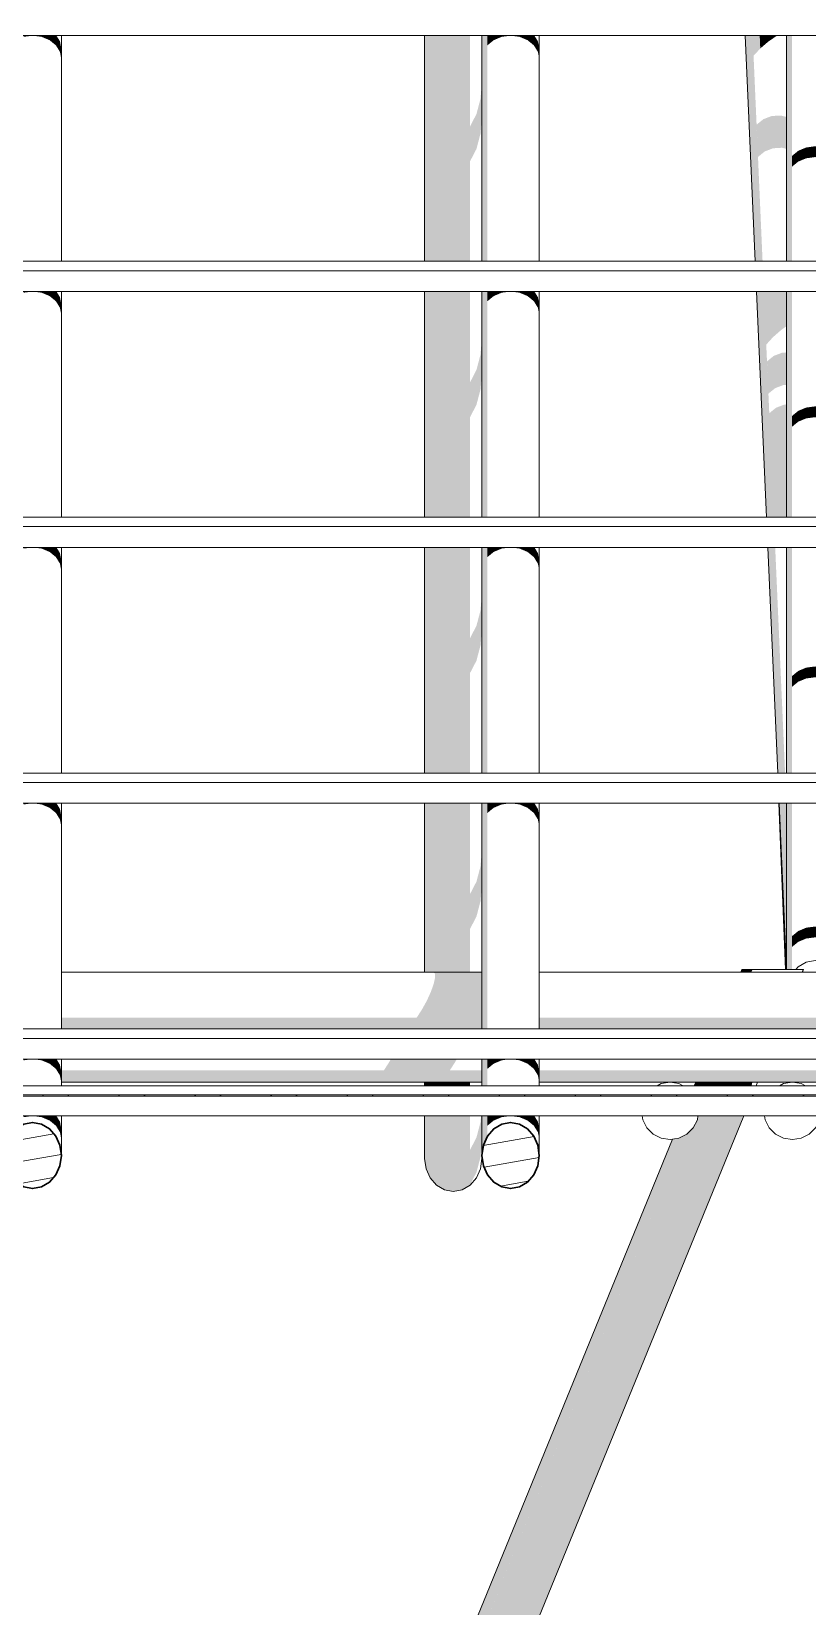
# Model space of a CAD drawing. Header units: millimetres. Extents: x -71878 to 121433, y -67383 to 83273.
# Drawn here: x 35788 to 37411, y -36480 to -33185 of the extents above; entities that cross this region are included whole.
import ezdxf

# ---------------------------------------------------------------- set-up
doc = ezdxf.new("R2010")
doc.units = ezdxf.units.MM
doc.header["$MEASUREMENT"] = 0
for name, color, linetype in [('COLUMNAS', 7, 'Continuous'), ('ENTIRADO', 7, 'Continuous'), ('Vigas', 7, 'Continuous')]:
    doc.layers.add(name, color=color, linetype=linetype)
for name, color, linetype, lineweight in [('COLUMNAS_Pluma_Nº__1', 7, 'Continuous', 0), ('ENTIRADO_Pluma_Nº__21', 7, 'Continuous', 5), ('Vigas_Pluma_Nº__21', 7, 'Continuous', 5), ('Vigas_Pluma_Nº__81', 7, 'Continuous', 30)]:
    doc.layers.add(name, color=color, linetype=linetype, lineweight=lineweight)
for name, color, linetype, lineweight, true_color in [('COLUMNAS_Pluma_Nº__3', 7, 'Continuous', 0, 0x646464), ('ENTIRADO_Pluma_Nº__3', 7, 'Continuous', 0, 0x646464), ('Vigas_Pluma_Nº__3', 7, 'Continuous', 0, 0x646464)]:
    doc.layers.add(name, color=color, linetype=linetype, lineweight=lineweight, true_color=true_color)
pattern_1 = [(10, (0, 0), (-7.81417, 44.31635), [])]

# ---------------------------------------------------------------- blocks, each defined once
blk = doc.blocks.new('Elem Sección_28_2')
at = {"layer": 'Vigas_Pluma_Nº__21', "linetype": 'Continuous'}
for p, q in [((-35492.5, 5446.1), (-35483.9, 5450.5)), ((-35483.9, 5450.5), (-35465.3, 5453.4)), ((-35465.3, 5453.4), (-35446.8, 5450.5)), ((-35446.8, 5450.5), (-35438.1, 5446.1)), ((-35522.4, 5374.9), (-35523.6, 5382.8)), ((-35513.9, 5358.1), (-35522.4, 5374.9)), ((-35408.2, 5374.9), (-35416.8, 5358.1)), ((-35407, 5382.8), (-35408.2, 5374.9)), ((-35500.6, 5344.9), (-35513.9, 5358.1)), ((-35483.9, 5336.3), (-35500.6, 5344.9)), ((-35430, 5344.9), (-35446.8, 5336.3)), ((-35416.8, 5358.1), (-35430, 5344.9)), ((-35465.3, 5333.4), (-35483.9, 5336.3)), ((-35446.8, 5336.3), (-35465.3, 5333.4))]:
    blk.add_line(p, q, dxfattribs=at)
blk = doc.blocks.new('Elem Sección_29_2')
at = {"layer": 'Vigas_Pluma_Nº__21', "linetype": 'Continuous'}
for p, q in [((-35739.9, 5450.5), (-35748.6, 5446.1)), ((-35721.4, 5453.4), (-35739.9, 5450.5)), ((-35702.9, 5450.5), (-35721.4, 5453.4)), ((-35694.2, 5446.1), (-35702.9, 5450.5)), ((-35779.7, 5382.8), (-35778.5, 5374.9)), ((-35778.5, 5374.9), (-35769.9, 5358.1)), ((-35672.9, 5358.1), (-35664.3, 5374.9)), ((-35664.3, 5374.9), (-35663.1, 5382.8)), ((-35769.9, 5358.1), (-35756.7, 5344.9)), ((-35756.7, 5344.9), (-35739.9, 5336.3)), ((-35702.9, 5336.3), (-35686.1, 5344.9)), ((-35686.1, 5344.9), (-35672.9, 5358.1)), ((-35739.9, 5336.3), (-35721.4, 5333.4)), ((-35721.4, 5333.4), (-35702.9, 5336.3))]:
    blk.add_line(p, q, dxfattribs=at)
blk = doc.blocks.new('Elem Sección_33_2')
at = {"layer": 'Vigas_Pluma_Nº__3', "linetype": 'Continuous', "lineweight": 0, "true_color": 0x191919}
for points in [[(-36995, 5478.1), (-36995, 5464.9), (-36115, 5464.9), (-36115, 5478.1)], [(-36309.4, 5494.9), (-36320.3, 5478.1), (-36182.3, 5478.1), (-36171.5, 5494.9)], [(-36305.6, 5501.8), (-36309.4, 5494.9), (-36171.5, 5494.9), (-36167.6, 5501.8)], [(-35995, 5478.1), (-35995, 5464.9), (-35115, 5464.9), (-35115, 5478.1)], [(-36115, 5464.9), (-36995, 5464.9), (-36995, 5456.3), (-36115, 5456.3)], [(-36115, 5456.3), (-36995, 5456.3), (-36995, 5453.4), (-36115, 5453.4)], [(-35995, 5456.3), (-35115, 5456.3), (-35115, 5464.9), (-35995, 5464.9)], [(-35995, 5456.3), (-35995, 5453.4), (-35115, 5453.4), (-35115, 5456.3)]]:
    blk.add_hatch(color=250, dxfattribs=at).paths.add_polyline_path(points)
at = {"layer": 'Vigas_Pluma_Nº__21', "linetype": 'Continuous'}
for p, q in [((-36115, 5453.4), (-36995, 5453.4)), ((-35115, 5453.4), (-35995, 5453.4))]:
    blk.add_line(p, q, dxfattribs=at)
blk = doc.blocks.new('Elem Sección_44_2')
at = {"layer": 'Vigas_Pluma_Nº__3', "linetype": 'Continuous', "lineweight": 0, "true_color": 0x191919}
for points in [[(-36217.4, 5684), (-36213.5, 5681.1), (-36115, 5681.1), (-36115, 5684)], [(-36215.9, 5659.3), (-36115, 5659.3), (-36115, 5672.6), (-36213, 5672.6)], [(-36213, 5672.6), (-36115, 5672.6), (-36115, 5681.1), (-36213.5, 5681.1)], [(-36230.3, 5624), (-36115, 5624), (-36115, 5642.6), (-36221.8, 5642.6)], [(-36215.9, 5659.3), (-36221.8, 5642.6), (-36115, 5642.6), (-36115, 5659.3)], [(-36240.5, 5605.5), (-36251.4, 5588.8), (-36115, 5588.8), (-36115, 5605.5)], [(-36240.5, 5605.5), (-36115, 5605.5), (-36115, 5624), (-36230.3, 5624)], [(-36115, 5588.8), (-36995, 5588.8), (-36995, 5575.5), (-36115, 5575.5)], [(-36995, 5567), (-36115, 5567), (-36115, 5575.5), (-36995, 5575.5)], [(-35115, 5588.8), (-35995, 5588.8), (-35995, 5575.5), (-35115, 5575.5)], [(-35995, 5567), (-35115, 5567), (-35115, 5575.5), (-35995, 5575.5)], [(-36115, 5567), (-36995, 5567), (-36995, 5565), (-36115, 5565)], [(-35995, 5565), (-35115, 5565), (-35115, 5567), (-35995, 5567)]]:
    blk.add_hatch(color=250, dxfattribs=at).paths.add_polyline_path(points)
at = {"layer": 'Vigas_Pluma_Nº__21', "linetype": 'Continuous'}
for p, q in [((-36995, 5684), (-36115, 5684)), ((-35995, 5684), (-35115, 5684))]:
    blk.add_line(p, q, dxfattribs=at)
blk = doc.blocks.new('Elem Sección_123_2')
at = {"layer": 'Vigas_Pluma_Nº__3', "linetype": 'Continuous', "lineweight": 0, "true_color": 0x191919}
for points in [[(-35477.5, 8896.3), (-35477.9, 8896.3), (-35477.9, 8777.5), (-35474.9, 8777.5), (-35474.9, 8901.7), (-35475.6, 8899.2)], [(-35474.9, 8901.7), (-35474.9, 8777.5), (-35466.4, 8777.5), (-35466.4, 8911.8), (-35469.2, 8907.8)], [(-35466.4, 8910.6), (-35453.7, 8921), (-35466.4, 8911.8)], [(-35382, 8921), (-35369.3, 8910.6), (-35369.3, 8911.8)], [(-35369.3, 8910.6), (-35360.8, 8896.9), (-35360.8, 8901.7), (-35366.5, 8907.8), (-35369.3, 8911.8)], [(-35360.8, 8896.9), (-35357.9, 8881.7), (-35357.9, 8896.3), (-35358.2, 8896.3), (-35360.1, 8899.2), (-35360.8, 8901.7)], [(-35477.9, 8242.1), (-35474.9, 8242.1), (-35474.9, 8714.2), (-35477.9, 8714.2)], [(-35474.9, 8714.2), (-35474.9, 8242.1), (-35466.4, 8242.1), (-35466.4, 8714.2)], [(-35466.4, 8480), (-35466.4, 8457.4), (-35453.1, 8468.3), (-35453.1, 8490.9)], [(-35453.1, 8468.3), (-35436.4, 8475.3), (-35436.4, 8497.9), (-35453.1, 8490.9)], [(-35436.4, 8475.3), (-35417.9, 8477.7), (-35417.9, 8500.3), (-35436.4, 8497.9)], [(-35417.9, 8477.7), (-35399.3, 8475.3), (-35399.3, 8497.9), (-35417.9, 8500.3)], [(-35399.3, 8475.3), (-35382.6, 8468.3), (-35382.6, 8490.9), (-35399.3, 8497.9)], [(-35382.6, 8468.3), (-35369.3, 8457.4), (-35369.3, 8480), (-35382.6, 8490.9)], [(-35369.3, 8457.4), (-35360.8, 8443.7), (-35360.8, 8466.3), (-35369.3, 8480)], [(-35360.8, 8443.7), (-35357.9, 8428.5), (-35357.9, 8451.1), (-35360.8, 8466.3)], [(-35474.9, 8178.8), (-35477.9, 8178.8), (-35477.9, 7706.7), (-35474.9, 7706.7)], [(-35466.4, 8178.8), (-35474.9, 8178.8), (-35474.9, 7706.7), (-35466.4, 7706.7)], [(-35466.4, 7913.2), (-35453.1, 7924.1), (-35453.1, 7946.7), (-35466.4, 7935.8)], [(-35453.1, 7924.1), (-35436.4, 7931), (-35436.4, 7953.6), (-35453.1, 7946.7)], [(-35436.4, 7931), (-35417.9, 7933.5), (-35417.9, 7956.1), (-35436.4, 7953.6)], [(-35417.9, 7933.5), (-35399.3, 7931), (-35399.3, 7953.6), (-35417.9, 7956.1)], [(-35399.3, 7931), (-35382.6, 7924.1), (-35382.6, 7946.7), (-35399.3, 7953.6)], [(-35382.6, 7924.1), (-35369.3, 7913.2), (-35369.3, 7935.8), (-35382.6, 7946.7)], [(-35369.3, 7913.2), (-35360.8, 7899.5), (-35360.8, 7922.1), (-35369.3, 7935.8)], [(-35360.8, 7899.5), (-35357.9, 7884.3), (-35357.9, 7906.9), (-35360.8, 7922.1)], [(-35474.9, 7643.4), (-35477.9, 7643.4), (-35477.9, 7171.3), (-35474.9, 7171.3)], [(-35474.9, 7643.4), (-35474.9, 7171.3), (-35466.4, 7171.3), (-35466.4, 7643.4)], [(-35466.4, 7369), (-35453.1, 7379.9), (-35453.1, 7402.5), (-35466.4, 7391.6)], [(-35453.1, 7379.9), (-35436.4, 7386.8), (-35436.4, 7409.4), (-35453.1, 7402.5)], [(-35436.4, 7386.8), (-35417.9, 7389.3), (-35417.9, 7411.9), (-35436.4, 7409.4)], [(-35417.9, 7389.3), (-35399.3, 7386.8), (-35399.3, 7409.4), (-35417.9, 7411.9)], [(-35399.3, 7386.8), (-35382.6, 7379.9), (-35382.6, 7402.5), (-35399.3, 7409.4)], [(-35382.6, 7379.9), (-35369.3, 7369), (-35369.3, 7391.6), (-35382.6, 7402.5)], [(-35369.3, 7369), (-35360.8, 7355.3), (-35360.8, 7377.9), (-35369.3, 7391.6)], [(-35360.8, 7355.3), (-35357.9, 7340.1), (-35357.9, 7362.7), (-35360.8, 7377.9)], [(-35477.9, 7108), (-35477.9, 6635.9), (-35474.9, 6635.9), (-35474.9, 7108)], [(-35474.9, 7108), (-35474.9, 6635.9), (-35466.4, 6635.9), (-35466.4, 7108)], [(-35466.4, 6824.8), (-35453.1, 6835.7), (-35453.1, 6858.3), (-35466.4, 6847.4)], [(-35453.1, 6835.7), (-35436.4, 6842.6), (-35436.4, 6865.2), (-35453.1, 6858.3)], [(-35436.4, 6842.6), (-35417.9, 6845), (-35417.9, 6867.6), (-35436.4, 6865.2)], [(-35417.9, 6845), (-35399.3, 6842.6), (-35399.3, 6865.2), (-35417.9, 6867.6)], [(-35399.3, 6842.6), (-35382.6, 6835.7), (-35382.6, 6858.3), (-35399.3, 6865.2)], [(-35382.6, 6835.7), (-35369.3, 6824.8), (-35369.3, 6847.4), (-35382.6, 6858.3)], [(-35369.3, 6824.8), (-35360.8, 6811.1), (-35360.8, 6833.7), (-35369.3, 6847.4)], [(-35360.8, 6811.1), (-35357.9, 6795.9), (-35357.9, 6818.5), (-35360.8, 6833.7)], [(-35477.9, 6572.6), (-35477.9, 6100.4), (-35474.9, 6100.4), (-35474.9, 6572.6)], [(-35466.4, 6572.6), (-35474.9, 6572.6), (-35474.9, 6100.4), (-35466.4, 6100.4)], [(-35466.4, 6280.6), (-35453.1, 6291.5), (-35453.1, 6314.1), (-35466.4, 6303.2)], [(-35453.1, 6291.5), (-35436.4, 6298.4), (-35436.4, 6321), (-35453.1, 6314.1)], [(-35436.4, 6298.4), (-35417.9, 6300.8), (-35417.9, 6323.4), (-35436.4, 6321)], [(-35417.9, 6300.8), (-35399.3, 6298.4), (-35399.3, 6321), (-35417.9, 6323.4)], [(-35399.3, 6298.4), (-35382.6, 6291.5), (-35382.6, 6314.1), (-35399.3, 6321)], [(-35382.6, 6291.5), (-35369.3, 6280.6), (-35369.3, 6303.2), (-35382.6, 6314.1)], [(-35369.3, 6280.6), (-35360.8, 6266.9), (-35360.8, 6289.5), (-35369.3, 6303.2)], [(-35360.8, 6266.9), (-35357.9, 6251.7), (-35357.9, 6274.3), (-35360.8, 6289.5)], [(-35477.9, 6037.2), (-35477.9, 5689.3), (-35474.9, 5689.3), (-35474.9, 6037.2)], [(-35474.9, 6037.2), (-35474.9, 5689.3), (-35466.4, 5689.3), (-35466.4, 6037.2)], [(-35466.4, 5759), (-35466.4, 5736.4), (-35453.1, 5747.2), (-35453.1, 5769.8)], [(-35453.1, 5747.2), (-35436.4, 5754.2), (-35436.4, 5776.8), (-35453.1, 5769.8)], [(-35436.4, 5754.2), (-35417.9, 5756.6), (-35417.9, 5779.2), (-35436.4, 5776.8)], [(-35417.9, 5756.6), (-35399.3, 5754.2), (-35399.3, 5776.8), (-35417.9, 5779.2)], [(-35399.3, 5776.8), (-35399.3, 5754.2), (-35389.2, 5750), (-35382.6, 5750), (-35382.6, 5769.8)], [(-35382.6, 5769.8), (-35382.6, 5750), (-35369.3, 5750), (-35369.3, 5759)], [(-35369.3, 5759), (-35369.3, 5750), (-35363.7, 5750)]]:
    blk.add_hatch(color=250, dxfattribs=at).paths.add_polyline_path(points)
at = {"layer": 'Vigas_Pluma_Nº__21', "linetype": 'Continuous'}
for p, q in [((-35436.4, 8929.2), (-35417.9, 8931.8)), ((-35399.3, 8929.2), (-35417.9, 8931.8)), ((-35475.6, 8899.2), (-35477.5, 8896.3)), ((-35474.9, 8901.7), (-35475.6, 8899.2)), ((-35474.9, 8901.7), (-35469.2, 8907.8)), ((-35466.4, 8911.8), (-35469.2, 8907.8)), ((-35466.4, 8911.8), (-35453.7, 8921)), ((-35453.1, 8921.6), (-35453.7, 8921)), ((-35453.1, 8921.6), (-35436.4, 8929.2)), ((-35382.6, 8921.6), (-35399.3, 8929.2)), ((-35382, 8921), (-35382.6, 8921.6)), ((-35369.3, 8911.8), (-35382, 8921)), ((-35366.5, 8907.8), (-35369.3, 8911.8)), ((-35360.8, 8901.7), (-35366.5, 8907.8)), ((-35360.1, 8899.2), (-35360.8, 8901.7)), ((-35358.2, 8896.3), (-35360.1, 8899.2)), ((-35477.9, 8777.5), (-35477.9, 8896.3)), ((-35357.9, 8777.5), (-35357.9, 8896.3)), ((-35477.9, 8242.1), (-35477.9, 8714.2)), ((-35357.9, 8242.1), (-35357.9, 8714.2)), ((-35477.9, 7706.7), (-35477.9, 8178.8)), ((-35357.9, 7706.7), (-35357.9, 8178.8)), ((-35477.9, 7171.3), (-35477.9, 7643.4)), ((-35357.9, 7171.3), (-35357.9, 7643.4)), ((-35477.9, 6635.9), (-35477.9, 7108)), ((-35357.9, 6635.9), (-35357.9, 7108)), ((-35477.9, 6100.4), (-35477.9, 6572.6)), ((-35357.9, 6100.4), (-35357.9, 6572.6)), ((-35477.9, 5689.3), (-35477.9, 6037.2)), ((-35357.9, 5750), (-35357.9, 6037.2)), ((-35453.1, 5694.9), (-35436.4, 5704.7)), ((-35436.4, 5704.7), (-35417.9, 5708.1)), ((-35417.9, 5708.1), (-35401.5, 5705.1)), ((-35458, 5689.3), (-35453.1, 5694.9))]:
    blk.add_line(p, q, dxfattribs=at)
blk = doc.blocks.new('Elem Sección_124_2')
at = {"layer": 'Vigas_Pluma_Nº__3', "linetype": 'Continuous', "lineweight": 0, "true_color": 0x191919}
for points in [[(-35497.4, 6131.7), (-35496.2, 6100.4), (-35496, 6100.4)], [(-35493.6, 6037.2), (-35479.8, 5689.3), (-35477.9, 5689.3), (-35493.2, 6037.2)]]:
    blk.add_hatch(color=250, dxfattribs=at).paths.add_polyline_path(points)
at = {"layer": 'Vigas_Pluma_Nº__21', "linetype": 'Continuous'}
for p, q in [((-35496.2, 6100.4), (-35497.4, 6131.6)), ((-35479.8, 5689.3), (-35493.6, 6037.2))]:
    blk.add_line(p, q, dxfattribs=at)
blk = doc.blocks.new('Elem Sección_126_2')
at = {"layer": 'COLUMNAS_Pluma_Nº__3', "linetype": 'Continuous', "lineweight": 0, "true_color": 0x191919}
for points in [[(-35563.9, 7643.4), (-35543.1, 7171.3), (-35538.1, 7171.3), (-35558.9, 7643.4)], [(-35558.9, 7643.4), (-35538.1, 7171.3), (-35527.8, 7171.3), (-35548.5, 7643.4)], [(-35548.5, 7643.4), (-35546.7, 7601.2), (-35532.6, 7616.5), (-35533.8, 7643.4)], [(-35533.8, 7643.4), (-35532.6, 7616.5), (-35515.7, 7631.1), (-35516.2, 7643.4)], [(-35516.2, 7643.4), (-35515.7, 7631.1), (-35497.5, 7643.4)], [(-35537.4, 7389.6), (-35523.2, 7401.1), (-35526.1, 7468.6), (-35540.3, 7457.1)], [(-35523.2, 7401.1), (-35505.9, 7407.7), (-35508.8, 7475.2), (-35526.1, 7468.6)], [(-35508.8, 7475.2), (-35505.9, 7407.7), (-35487.1, 7408.8), (-35490.1, 7476.3)], [(-35490.1, 7476.3), (-35487.1, 7408.8), (-35477.9, 7406.5), (-35477.9, 7473.3)], [(-35481, 7171.3), (-35477.9, 7171.3), (-35477.9, 7173.5)], [(-35535.3, 7108), (-35540.3, 7108), (-35519.6, 6635.9), (-35514.6, 6635.9)], [(-35535.3, 7108), (-35514.6, 6635.9), (-35504.2, 6635.9), (-35525, 7108)], [(-35520.1, 6996.9), (-35506.1, 7012.4), (-35510.3, 7108), (-35525, 7108)], [(-35510.3, 7108), (-35506.1, 7012.4), (-35489.1, 7027.3), (-35492.7, 7108)], [(-35489.1, 7027.3), (-35477.9, 7035.3), (-35477.9, 7108), (-35492.7, 7108)], [(-35518.5, 6961.8), (-35515.6, 6894.3), (-35501.4, 6905.8), (-35504.4, 6973.3)], [(-35501.4, 6905.8), (-35484.1, 6912.4), (-35487, 6979.9), (-35504.4, 6973.3)], [(-35487, 6979.9), (-35484.1, 6912.4), (-35477.9, 6912.8), (-35477.9, 6980.5)], [(-35504.2, 6635.9), (-35489.5, 6635.9), (-35499.6, 6864.8), (-35513.8, 6853.3)], [(-35499.6, 6864.8), (-35489.5, 6635.9), (-35477.9, 6635.9), (-35477.9, 6770.9), (-35482.3, 6871.4)], [(-35482.3, 6871.4), (-35477.9, 6770.9), (-35477.9, 6871.7)], [(-35511.8, 6572.6), (-35516.8, 6572.6), (-35496, 6100.4), (-35491, 6100.4)], [(-35501.4, 6572.6), (-35511.8, 6572.6), (-35491, 6100.4), (-35480.7, 6100.4)], [(-35488.2, 6037.2), (-35493.2, 6037.2), (-35477.9, 5689.3), (-35477.9, 5689.3), (-35477.9, 5801.2)], [(-35488.2, 6037.2), (-35477.9, 5801.2), (-35477.9, 6036.7), (-35477.9, 6037.2)]]:
    blk.add_hatch(color=250, dxfattribs=at).paths.add_polyline_path(points)
at = {"layer": 'COLUMNAS_Pluma_Nº__1', "linetype": 'Continuous'}
for p, q in [((-35563.9, 7643.4), (-35543.1, 7171.3)), ((-35540.3, 7108), (-35519.6, 6635.9)), ((-35516.8, 6572.6), (-35496, 6100.4)), ((-35493.2, 6037.2), (-35477.9, 5689.3))]:
    blk.add_line(p, q, dxfattribs=at)
blk = doc.blocks.new('Elem Sección_130_2')
at = {"layer": 'COLUMNAS_Pluma_Nº__3', "linetype": 'Continuous', "lineweight": 0, "true_color": 0x191919}
for points in [[(-35573.4, 5684), (-35571.9, 5684), (-35569.8, 5689.3), (-35571.2, 5689.3)], [(-35571.9, 5684), (-35564.3, 5684), (-35562.1, 5689.3), (-35569.8, 5689.3)], [(-35562.1, 5689.3), (-35564.3, 5684), (-35551.2, 5684), (-35549, 5689.3)], [(-35442.1, 5689.3), (-35443.8, 5689.3), (-35445.7, 5684), (-35444.2, 5684)], [(-35670.6, 5446.1), (-35669.2, 5446.1), (-35666.2, 5453.4), (-35667.6, 5453.4)], [(-35666.2, 5453.4), (-35669.2, 5446.1), (-35661.5, 5446.1), (-35658.5, 5453.4)], [(-35658.5, 5453.4), (-35661.5, 5446.1), (-35648.4, 5446.1), (-35645.4, 5453.4)], [(-35645.4, 5453.4), (-35648.4, 5446.1), (-35631.2, 5446.1), (-35628.2, 5453.4)], [(-35628.2, 5453.4), (-35631.2, 5446.1), (-35611.5, 5446.1), (-35608.5, 5453.4)], [(-35608.5, 5453.4), (-35611.5, 5446.1), (-35591.3, 5446.1), (-35588.3, 5453.4)], [(-35591.3, 5446.1), (-35572.5, 5446.1), (-35569.5, 5453.4), (-35588.3, 5453.4)], [(-35572.5, 5446.1), (-35557, 5446.1), (-35554, 5453.4), (-35569.5, 5453.4)], [(-35554, 5453.4), (-35557, 5446.1), (-35550.8, 5446.1), (-35549.3, 5453.4)], [(-36403.6, 3598), (-36360.4, 3661.4), (-35657, 5382.8), (-35663.1, 5382.8), (-35664.3, 5374.9), (-35672.9, 5358.1), (-35686.1, 5344.9), (-35690.7, 5342.5)], [(-36360.4, 3661.4), (-36307.1, 3743.8), (-35637.4, 5382.8), (-35657, 5382.8)], [(-35637.4, 5382.8), (-36307.1, 3743.8), (-36248.8, 3837.1), (-35617.1, 5382.8)], [(-35617.1, 5382.8), (-36248.8, 3837.1), (-36191.1, 3932.1), (-35598.3, 5382.8)], [(-36191.1, 3932.1), (-36139.9, 4019.6), (-35582.8, 5382.8), (-35598.3, 5382.8)], [(-35582.8, 5382.8), (-36139.9, 4019.6), (-36100, 4090.9), (-35572.2, 5382.8)], [(-36100, 4090.9), (-36075.5, 4139.2), (-35576, 5361.5), (-35568.9, 5382.8), (-35572.2, 5382.8)], [(-36570.6, 3221.3), (-36560.2, 3214.9), (-35690.7, 5342.5), (-35702.9, 5336.3), (-35706.6, 5335.7)], [(-35716.3, 5334.2), (-36577.9, 3225.8), (-36576.7, 3225.1), (-35714.8, 5334.4)], [(-35714.8, 5334.4), (-36576.7, 3225.1), (-36570.6, 3221.3), (-35706.6, 5335.7)]]:
    blk.add_hatch(color=250, dxfattribs=at).paths.add_polyline_path(points)
at = {"layer": 'COLUMNAS_Pluma_Nº__1', "linetype": 'Continuous'}
for p, q in [((-35571.2, 5689.3), (-35573.4, 5684)), ((-35569.8, 5689.3), (-35571.2, 5689.3)), ((-35562.1, 5689.3), (-35569.8, 5689.3)), ((-35549, 5689.3), (-35562.1, 5689.3)), ((-35531.8, 5689.3), (-35549, 5689.3)), ((-35512.1, 5689.3), (-35531.8, 5689.3)), ((-35491.9, 5689.3), (-35512.1, 5689.3)), ((-35473.1, 5689.3), (-35491.9, 5689.3)), ((-35457.6, 5689.3), (-35473.1, 5689.3)), ((-35446.9, 5689.3), (-35457.6, 5689.3)), ((-35442.1, 5689.3), (-35446.9, 5689.3)), ((-35442.1, 5689.3), (-35444.2, 5684)), ((-35667.6, 5453.4), (-35670.6, 5446.1)), ((-35538.5, 5453.4), (-35541.5, 5446.1)), ((-35567.3, 5382.8), (-36474.7, 3162.2)), ((-35716.3, 5334.2), (-36577.9, 3225.8))]:
    blk.add_line(p, q, dxfattribs=at)
blk = doc.blocks.new('Elem Sección_144_2')
at = {"layer": 'Vigas', "linetype": 'Continuous', "lineweight": 0, "true_color": 0xffffff}
h = blk.add_hatch(dxfattribs=at)
h.set_pattern_fill('WOOD_0002', style=0, pattern_type=2)
h.set_pattern_definition(pattern_1)
h.paths.add_polyline_path([(-35995, 5300.1), (-35997.9, 5321.5), (-36006.4, 5340.7), (-36019.7, 5356), (-36036.4, 5365.8), (-36055, 5369.2), (-36073.5, 5365.8), (-36090.2, 5356), (-36103.5, 5340.7), (-36112, 5321.5), (-36115, 5300.1), (-36112, 5278.8), (-36103.5, 5259.5), (-36090.2, 5244.2), (-36073.5, 5234.4), (-36055, 5231), (-36036.4, 5234.4), (-36019.7, 5244.2), (-36006.4, 5259.5), (-35997.9, 5278.8)])
at = {"layer": 'Vigas_Pluma_Nº__3', "linetype": 'Continuous', "lineweight": 0, "true_color": 0x191919}
for points in [[(-36112, 7643.4), (-36115, 7643.4), (-36115, 7171.3), (-36112, 7171.3)], [(-36112, 7643.4), (-36112, 7171.3), (-36103.5, 7171.3), (-36103.5, 7643.4)], [(-36103.5, 7623.1), (-36090.2, 7634), (-36090.2, 7643.4), (-36103.5, 7643.4)], [(-36090.2, 7634), (-36073.5, 7641), (-36073.5, 7643.4), (-36090.2, 7643.4)], [(-36073.5, 7641), (-36055, 7643.4), (-36073.5, 7643.4)], [(-36055, 7643.4), (-36036.4, 7641), (-36036.4, 7643.4)], [(-36036.4, 7641), (-36019.7, 7634), (-36019.7, 7643.4), (-36036.4, 7643.4)], [(-36019.7, 7634), (-36006.4, 7623.1), (-36006.4, 7643.4), (-36019.7, 7643.4)], [(-36006.4, 7643.4), (-36006.4, 7623.1), (-35997.9, 7609.4), (-35997.9, 7631.6), (-36005.2, 7643.4)], [(-35997.9, 7609.4), (-35995, 7594.2), (-35995, 7616.4), (-35997.9, 7631.6)], [(-36112, 7108), (-36115, 7108), (-36115, 6635.9), (-36112, 6635.9)], [(-36103.5, 7108), (-36112, 7108), (-36112, 6635.9), (-36103.5, 6635.9)], [(-36103.5, 7087.7), (-36090.2, 7098.6), (-36090.2, 7108), (-36103.5, 7108)], [(-36090.2, 7098.6), (-36073.5, 7105.6), (-36073.5, 7108), (-36090.2, 7108)], [(-36073.5, 7105.6), (-36055, 7108), (-36073.5, 7108)], [(-36036.4, 7108), (-36055, 7108), (-36036.4, 7105.6)], [(-36036.4, 7105.6), (-36019.7, 7098.6), (-36019.7, 7108), (-36036.4, 7108)], [(-36019.7, 7098.6), (-36006.4, 7087.7), (-36006.4, 7108), (-36019.7, 7108)], [(-36006.4, 7108), (-36006.4, 7087.7), (-35997.9, 7074), (-35997.9, 7096.2), (-36005.2, 7108)], [(-35997.9, 7074), (-35995, 7058.8), (-35995, 7081), (-35997.9, 7096.2)], [(-36115, 6572.6), (-36115, 6100.4), (-36112, 6100.4), (-36112, 6572.6)], [(-36103.5, 6572.6), (-36112, 6572.6), (-36112, 6100.4), (-36103.5, 6100.4)], [(-36103.5, 6552.3), (-36090.2, 6563.2), (-36090.2, 6572.6), (-36103.5, 6572.6)], [(-36090.2, 6563.2), (-36073.5, 6570.2), (-36073.5, 6572.6), (-36090.2, 6572.6)], [(-36073.5, 6570.2), (-36055, 6572.6), (-36073.5, 6572.6)], [(-36055, 6572.6), (-36036.4, 6570.2), (-36036.4, 6572.6)], [(-36036.4, 6570.2), (-36019.7, 6563.2), (-36019.7, 6572.6), (-36036.4, 6572.6)], [(-36019.7, 6563.2), (-36006.4, 6552.3), (-36006.4, 6572.6), (-36019.7, 6572.6)], [(-36006.4, 6572.6), (-36006.4, 6552.3), (-35997.9, 6538.6), (-35997.9, 6560.8), (-36005.2, 6572.6)], [(-35997.9, 6538.6), (-35995, 6523.4), (-35995, 6545.6), (-35997.9, 6560.8)], [(-36112, 6037.2), (-36115, 6037.2), (-36115, 5565), (-36112, 5565)], [(-36112, 6037.2), (-36112, 5565), (-36103.5, 5565), (-36103.5, 6037.2)], [(-36103.5, 6016.9), (-36090.2, 6027.8), (-36090.2, 6037.2), (-36103.5, 6037.2)], [(-36090.2, 6027.8), (-36073.5, 6034.8), (-36073.5, 6037.2), (-36090.2, 6037.2)], [(-36073.5, 6034.8), (-36055, 6037.2), (-36073.5, 6037.2)], [(-36055, 6037.2), (-36036.4, 6034.8), (-36036.4, 6037.2)], [(-36036.4, 6034.8), (-36019.7, 6027.8), (-36019.7, 6037.2), (-36036.4, 6037.2)], [(-36019.7, 6027.8), (-36006.4, 6016.9), (-36006.4, 6037.2), (-36019.7, 6037.2)], [(-36006.4, 6037.2), (-36006.4, 6016.9), (-35997.9, 6003.2), (-35997.9, 6025.4), (-36005.2, 6037.2)], [(-35997.9, 6003.2), (-35995, 5988), (-35995, 6010.2), (-35997.9, 6025.4)], [(-36112, 5501.8), (-36115, 5501.8), (-36115, 5446.1), (-36112, 5446.1)], [(-36103.5, 5501.8), (-36112, 5501.8), (-36112, 5446.1), (-36103.5, 5446.1)], [(-36103.5, 5481.5), (-36090.2, 5492.4), (-36090.2, 5501.8), (-36103.5, 5501.8)], [(-36090.2, 5492.4), (-36073.5, 5499.4), (-36073.5, 5501.8), (-36090.2, 5501.8)], [(-36073.5, 5501.8), (-36073.5, 5499.4), (-36055, 5501.8)], [(-36055, 5501.8), (-36036.4, 5499.4), (-36036.4, 5501.8)], [(-36036.4, 5499.4), (-36019.7, 5492.4), (-36019.7, 5501.8), (-36036.4, 5501.8)], [(-36019.7, 5492.4), (-36006.4, 5481.5), (-36006.4, 5501.8), (-36019.7, 5501.8)], [(-36006.4, 5501.8), (-36006.4, 5481.5), (-35997.9, 5467.8), (-35997.9, 5490), (-36005.2, 5501.8)], [(-35997.9, 5467.8), (-35995, 5452.6), (-35995, 5474.8), (-35997.9, 5490)], [(-36115, 5382.8), (-36115, 5300.1), (-36112, 5321.5), (-36112, 5382.8)], [(-36112, 5382.8), (-36112, 5321.5), (-36103.5, 5340.7), (-36103.5, 5382.8)], [(-36103.5, 5382.8), (-36103.5, 5362.5), (-36090.2, 5373.4), (-36090.2, 5382.8)], [(-36090.2, 5373.4), (-36073.5, 5380.4), (-36073.5, 5382.8), (-36090.2, 5382.8)], [(-36073.5, 5382.8), (-36073.5, 5380.4), (-36055, 5382.8)], [(-36036.4, 5382.8), (-36055, 5382.8), (-36036.4, 5380.4)], [(-36036.4, 5382.8), (-36036.4, 5380.4), (-36019.7, 5373.4), (-36019.7, 5382.8)], [(-36019.7, 5382.8), (-36019.7, 5373.4), (-36006.4, 5362.5), (-36006.4, 5382.8)], [(-36006.4, 5382.8), (-36006.4, 5362.5), (-35997.9, 5348.8), (-35997.9, 5371), (-36005.2, 5382.8)], [(-35997.9, 5348.8), (-35995, 5333.6), (-35995, 5355.8), (-35997.9, 5371)]]:
    blk.add_hatch(color=250, dxfattribs=at).paths.add_polyline_path(points)
at = {"layer": 'Vigas_Pluma_Nº__21', "linetype": 'Continuous'}
for p, q in [((-36115, 7643.4), (-36115, 7171.3)), ((-35995, 7643.4), (-35995, 7171.3)), ((-36115, 7108), (-36115, 6635.9)), ((-35995, 7108), (-35995, 6635.9)), ((-36115, 6572.6), (-36115, 6100.4)), ((-35995, 6572.6), (-35995, 6100.4)), ((-36115, 6037.2), (-36115, 5565)), ((-35995, 6037.2), (-35995, 5565)), ((-36115, 5501.8), (-36115, 5446.1)), ((-35995, 5501.8), (-35995, 5446.1)), ((-36115, 5382.8), (-36115, 5300.1)), ((-35995, 5382.8), (-35995, 5300.1))]:
    blk.add_line(p, q, dxfattribs=at)
at = {"layer": 'Vigas_Pluma_Nº__81', "linetype": 'Continuous', "flags": 128}
blk.add_lwpolyline([(-36112, 5278.8), (-36103.5, 5259.5), (-36090.2, 5244.2), (-36073.5, 5234.4), (-36055, 5231), (-36036.4, 5234.4), (-36019.7, 5244.2), (-36006.4, 5259.5), (-35997.9, 5278.8), (-35995, 5300.1), (-35997.9, 5321.5), (-36006.4, 5340.7), (-36019.7, 5356), (-36036.4, 5365.8), (-36055, 5369.2), (-36073.5, 5365.8), (-36090.2, 5356), (-36103.5, 5340.7), (-36112, 5321.5), (-36115, 5300.1)], close=True, dxfattribs=at)
blk = doc.blocks.new('Elem Sección_145_2')
at = {"layer": 'Vigas', "linetype": 'Continuous', "lineweight": 0, "true_color": 0xffffff}
h = blk.add_hatch(dxfattribs=at)
h.set_pattern_fill('WOOD_0002', style=0, pattern_type=2)
h.set_pattern_definition(pattern_1)
h.paths.add_polyline_path([(-36995, 5300.1), (-36997.9, 5321.5), (-37006.4, 5340.7), (-37019.7, 5356), (-37036.4, 5365.8), (-37055, 5369.2), (-37073.5, 5365.8), (-37090.2, 5356), (-37103.5, 5340.7), (-37112, 5321.5), (-37115, 5300.1), (-37112, 5278.8), (-37103.5, 5259.5), (-37090.2, 5244.2), (-37073.5, 5234.4), (-37055, 5231), (-37036.4, 5234.4), (-37019.7, 5244.2), (-37006.4, 5259.5), (-36997.9, 5278.8)])
at = {"layer": 'Vigas_Pluma_Nº__3', "linetype": 'Continuous', "lineweight": 0, "true_color": 0x191919}
for points in [[(-37073.5, 7641), (-37055, 7643.4), (-37073.5, 7643.4)], [(-37055, 7643.4), (-37036.4, 7641), (-37036.4, 7643.4)], [(-37036.4, 7641), (-37019.7, 7634), (-37019.7, 7643.4), (-37036.4, 7643.4)], [(-37019.7, 7634), (-37006.4, 7623.1), (-37006.4, 7643.4), (-37019.7, 7643.4)], [(-37006.4, 7643.4), (-37006.4, 7623.1), (-36997.9, 7609.4), (-36997.9, 7631.6), (-37005.2, 7643.4)], [(-36997.9, 7609.4), (-36995, 7594.2), (-36995, 7616.4), (-36997.9, 7631.6)], [(-37073.5, 7105.6), (-37055, 7108), (-37073.5, 7108)], [(-37036.4, 7108), (-37055, 7108), (-37036.4, 7105.6)], [(-37036.4, 7105.6), (-37019.7, 7098.6), (-37019.7, 7108), (-37036.4, 7108)], [(-37019.7, 7098.6), (-37006.4, 7087.7), (-37006.4, 7108), (-37019.7, 7108)], [(-37006.4, 7108), (-37006.4, 7087.7), (-36997.9, 7074), (-36997.9, 7096.2), (-37005.2, 7108)], [(-36997.9, 7074), (-36995, 7058.8), (-36995, 7081), (-36997.9, 7096.2)], [(-37073.5, 6572.6), (-37073.5, 6570.2), (-37055, 6572.6)], [(-37036.4, 6572.6), (-37055, 6572.6), (-37036.4, 6570.2)], [(-37036.4, 6570.2), (-37019.7, 6563.2), (-37019.7, 6572.6), (-37036.4, 6572.6)], [(-37019.7, 6563.2), (-37006.4, 6552.3), (-37006.4, 6572.6), (-37019.7, 6572.6)], [(-37006.4, 6572.6), (-37006.4, 6552.3), (-36997.9, 6538.6), (-36997.9, 6560.8), (-37005.2, 6572.6)], [(-36997.9, 6538.6), (-36995, 6523.4), (-36995, 6545.6), (-36997.9, 6560.8)], [(-37073.5, 6034.8), (-37055, 6037.2), (-37073.5, 6037.2)], [(-37036.4, 6037.2), (-37055, 6037.2), (-37036.4, 6034.8)], [(-37036.4, 6034.8), (-37019.7, 6027.8), (-37019.7, 6037.2), (-37036.4, 6037.2)], [(-37019.7, 6027.8), (-37006.4, 6016.9), (-37006.4, 6037.2), (-37019.7, 6037.2)], [(-37006.4, 6037.2), (-37006.4, 6016.9), (-36997.9, 6003.2), (-36997.9, 6025.4), (-37005.2, 6037.2)], [(-36997.9, 6003.2), (-36995, 5988), (-36995, 6010.2), (-36997.9, 6025.4)], [(-37073.5, 5499.4), (-37055, 5501.8), (-37073.5, 5501.8)], [(-37055, 5501.8), (-37036.4, 5499.4), (-37036.4, 5501.8)], [(-37036.4, 5499.4), (-37019.7, 5492.4), (-37019.7, 5501.8), (-37036.4, 5501.8)], [(-37019.7, 5492.4), (-37006.4, 5481.5), (-37006.4, 5501.8), (-37019.7, 5501.8)], [(-37006.4, 5501.8), (-37006.4, 5481.5), (-36997.9, 5467.8), (-36997.9, 5490), (-37005.2, 5501.8)], [(-36997.9, 5467.8), (-36995, 5452.6), (-36995, 5474.8), (-36997.9, 5490)], [(-37073.5, 5382.8), (-37073.5, 5380.4), (-37055, 5382.8)], [(-37055, 5382.8), (-37036.4, 5380.4), (-37036.4, 5382.8)], [(-37036.4, 5380.4), (-37019.7, 5373.4), (-37019.7, 5382.8), (-37036.4, 5382.8)], [(-37019.7, 5382.8), (-37019.7, 5373.4), (-37006.4, 5362.5), (-37006.4, 5382.8)], [(-37006.4, 5382.8), (-37006.4, 5362.5), (-36997.9, 5348.8), (-36997.9, 5371), (-37005.2, 5382.8)], [(-36997.9, 5371), (-36997.9, 5348.8), (-36995, 5333.6), (-36995, 5355.8)]]:
    blk.add_hatch(color=250, dxfattribs=at).paths.add_polyline_path(points)
at = {"layer": 'Vigas_Pluma_Nº__21', "linetype": 'Continuous'}
for p, q in [((-36995, 7643.4), (-36995, 7171.3)), ((-36995, 7108), (-36995, 6635.9)), ((-36995, 6572.6), (-36995, 6100.4)), ((-36995, 6037.2), (-36995, 5565)), ((-36995, 5501.8), (-36995, 5446.1)), ((-36995, 5382.8), (-36995, 5300.1))]:
    blk.add_line(p, q, dxfattribs=at)
at = {"layer": 'Vigas_Pluma_Nº__81', "linetype": 'Continuous', "flags": 128}
blk.add_lwpolyline([(-37115, 5300.1), (-37112, 5278.8), (-37103.5, 5259.5), (-37090.2, 5244.2), (-37073.5, 5234.4), (-37055, 5231), (-37036.4, 5234.4), (-37019.7, 5244.2), (-37006.4, 5259.5), (-36997.9, 5278.8), (-36995, 5300.1), (-36997.9, 5321.5), (-37006.4, 5340.7), (-37019.7, 5356), (-37036.4, 5365.8), (-37055, 5369.2), (-37073.5, 5365.8), (-37090.2, 5356), (-37103.5, 5340.7), (-37112, 5321.5)], close=True, dxfattribs=at)
blk = doc.blocks.new('Elem Sección_162_2')
at = {"layer": 'Vigas_Pluma_Nº__3', "linetype": 'Continuous', "lineweight": 0, "true_color": 0x191919}
for points in [[(-36235, 7643.4), (-36235, 7171.3), (-36232, 7171.3), (-36232, 7643.4)], [(-36232, 7643.4), (-36232, 7171.3), (-36223.5, 7171.3), (-36223.5, 7643.4)], [(-36210.2, 7643.4), (-36223.5, 7643.4), (-36223.5, 7171.3), (-36210.2, 7171.3)], [(-36210.2, 7643.4), (-36210.2, 7171.3), (-36193.5, 7171.3), (-36193.5, 7643.4)], [(-36175, 7643.4), (-36193.5, 7643.4), (-36193.5, 7171.3), (-36175, 7171.3)], [(-36175, 7171.3), (-36156.4, 7171.3), (-36156.4, 7643.4), (-36175, 7643.4)], [(-36139.7, 7643.4), (-36156.4, 7643.4), (-36156.4, 7171.3), (-36139.7, 7171.3)], [(-36115, 7547.5), (-36117.9, 7511.7), (-36117.9, 7438.7), (-36115, 7474.5)], [(-36117.9, 7438.7), (-36117.9, 7511.7), (-36126.4, 7479.4), (-36126.4, 7406.4)], [(-36126.4, 7479.4), (-36139.7, 7453.7), (-36139.7, 7380.8), (-36126.4, 7406.4)], [(-36235, 6635.9), (-36232, 6635.9), (-36232, 7108), (-36235, 7108)], [(-36232, 7108), (-36232, 6635.9), (-36223.5, 6635.9), (-36223.5, 7108)], [(-36223.5, 7108), (-36223.5, 6635.9), (-36210.2, 6635.9), (-36210.2, 7108)], [(-36193.5, 7108), (-36210.2, 7108), (-36210.2, 6635.9), (-36193.5, 6635.9)], [(-36193.5, 7108), (-36193.5, 6635.9), (-36175, 6635.9), (-36175, 7108)], [(-36175, 7108), (-36175, 6635.9), (-36156.4, 6635.9), (-36156.4, 7108)], [(-36156.4, 7108), (-36156.4, 6635.9), (-36139.7, 6635.9), (-36139.7, 7108)], [(-36115, 7012.1), (-36117.9, 6976.3), (-36117.9, 6903.3), (-36115, 6939.1)], [(-36117.9, 6976.3), (-36126.4, 6944), (-36126.4, 6871), (-36117.9, 6903.3)], [(-36126.4, 6871), (-36126.4, 6944), (-36139.7, 6918.3), (-36139.7, 6845.4)], [(-36235, 6572.6), (-36235, 6100.4), (-36232, 6100.4), (-36232, 6572.6)], [(-36232, 6572.6), (-36232, 6100.4), (-36223.5, 6100.4), (-36223.5, 6572.6)], [(-36223.5, 6572.6), (-36223.5, 6100.4), (-36210.2, 6100.4), (-36210.2, 6572.6)], [(-36210.2, 6572.6), (-36210.2, 6100.4), (-36193.5, 6100.4), (-36193.5, 6572.6)], [(-36193.5, 6572.6), (-36193.5, 6100.4), (-36175, 6100.4), (-36175, 6572.6)], [(-36175, 6572.6), (-36175, 6100.4), (-36156.4, 6100.4), (-36156.4, 6572.6)], [(-36156.4, 6572.6), (-36156.4, 6100.4), (-36139.7, 6100.4), (-36139.7, 6572.6)], [(-36115, 6476.7), (-36117.9, 6440.9), (-36117.9, 6367.9), (-36115, 6403.7)], [(-36117.9, 6440.9), (-36126.4, 6408.6), (-36126.4, 6335.6), (-36117.9, 6367.9)], [(-36126.4, 6408.6), (-36139.7, 6383), (-36139.7, 6310), (-36126.4, 6335.6)], [(-36232, 6037.2), (-36235, 6037.2), (-36235, 5684), (-36232, 5684)], [(-36223.5, 6037.2), (-36232, 6037.2), (-36232, 5684), (-36223.5, 5684)], [(-36223.5, 6037.2), (-36223.5, 5684), (-36210.2, 5684), (-36210.2, 6037.2)], [(-36210.2, 6037.2), (-36210.2, 5684), (-36193.5, 5684), (-36193.5, 6037.2)], [(-36193.5, 5684), (-36175, 5684), (-36175, 6037.2), (-36193.5, 6037.2)], [(-36175, 6037.2), (-36175, 5684), (-36156.4, 5684), (-36156.4, 6037.2)], [(-36156.4, 5684), (-36139.7, 5684), (-36139.7, 6037.2), (-36156.4, 6037.2)], [(-36115, 5868.3), (-36115, 5941.3), (-36117.9, 5905.5), (-36117.9, 5832.5)], [(-36117.9, 5905.5), (-36126.4, 5873.2), (-36126.4, 5800.3), (-36117.9, 5832.5)], [(-36126.4, 5873.2), (-36139.7, 5847.6), (-36139.7, 5774.6), (-36126.4, 5800.3)], [(-36235, 5446.1), (-36232, 5446.1), (-36232, 5453.4), (-36235, 5453.4)], [(-36232, 5446.1), (-36223.5, 5446.1), (-36223.5, 5453.4), (-36232, 5453.4)], [(-36210.2, 5453.4), (-36223.5, 5453.4), (-36223.5, 5446.1), (-36210.2, 5446.1)], [(-36210.2, 5453.4), (-36210.2, 5446.1), (-36193.5, 5446.1), (-36193.5, 5453.4)], [(-36193.5, 5446.1), (-36175, 5446.1), (-36175, 5453.4), (-36193.5, 5453.4)], [(-36175, 5446.1), (-36156.4, 5446.1), (-36156.4, 5453.4), (-36175, 5453.4)], [(-36156.4, 5453.4), (-36156.4, 5446.1), (-36139.7, 5446.1), (-36139.7, 5453.4)], [(-36235, 5382.8), (-36235, 5293.9), (-36232, 5272.5), (-36232, 5382.8)], [(-36223.5, 5382.8), (-36232, 5382.8), (-36232, 5272.5), (-36223.5, 5253.3)], [(-36223.5, 5253.3), (-36210.2, 5238), (-36210.2, 5382.8), (-36223.5, 5382.8)], [(-36210.2, 5238), (-36193.5, 5228.2), (-36193.5, 5382.8), (-36210.2, 5382.8)], [(-36193.5, 5382.8), (-36193.5, 5228.2), (-36175, 5224.8), (-36175, 5382.8)], [(-36175, 5382.8), (-36175, 5224.8), (-36156.4, 5228.2), (-36156.4, 5382.8)], [(-36156.4, 5382.8), (-36156.4, 5228.2), (-36139.7, 5238), (-36139.7, 5382.8)], [(-36115, 5382.8), (-36116.8, 5382.8), (-36117.9, 5370.1), (-36117.9, 5297.2), (-36115, 5333)], [(-36117.9, 5297.2), (-36117.9, 5370.1), (-36126.4, 5337.8), (-36126.4, 5264.9)], [(-36126.4, 5264.9), (-36126.4, 5337.8), (-36139.7, 5312.2), (-36139.7, 5239.2)]]:
    blk.add_hatch(color=250, dxfattribs=at).paths.add_polyline_path(points)
at = {"layer": 'Vigas_Pluma_Nº__21', "linetype": 'Continuous'}
for p, q in [((-36235, 7643.4), (-36235, 7171.3)), ((-36235, 7108), (-36235, 6635.9)), ((-36235, 6572.6), (-36235, 6100.4)), ((-36235, 6037.2), (-36235, 5684)), ((-36235, 5453.4), (-36235, 5446.1)), ((-36235, 5382.8), (-36235, 5293.9)), ((-36232, 5272.5), (-36235, 5293.9)), ((-36115, 5293.9), (-36117.9, 5272.5)), ((-36115, 5300.1), (-36115, 5293.9)), ((-36223.5, 5253.3), (-36232, 5272.5)), ((-36210.2, 5238), (-36223.5, 5253.3)), ((-36126.4, 5253.3), (-36139.7, 5238)), ((-36117.9, 5272.5), (-36126.4, 5253.3)), ((-36193.5, 5228.2), (-36210.2, 5238)), ((-36175, 5224.8), (-36193.5, 5228.2)), ((-36156.4, 5228.2), (-36175, 5224.8)), ((-36139.7, 5238), (-36156.4, 5228.2))]:
    blk.add_line(p, q, dxfattribs=at)
blk = doc.blocks.new('Elem Sección_183_2')
at = {"layer": 'ENTIRADO', "linetype": 'Continuous', "lineweight": 0, "true_color": 0xffffff}
h = blk.add_hatch(dxfattribs=at)
h.set_pattern_fill('STEEL_0002', style=0, pattern_type=2)
h.set_pattern_definition([(45, (0, 0), (-79.5495, 79.5495), []), (45, (-26.52, 26.52), (-79.5495, 79.5495), [])])
h.paths.add_polyline_path([(-24694.4, 5426.8), (-39955.5, 5426.8), (-39955.5, 5424.5), (-24694.4, 5424.5)])
at = {"layer": 'ENTIRADO_Pluma_Nº__21', "linetype": 'Continuous'}
for p, q in [((-24694.4, 5446.1), (-39955.5, 5446.1)), ((-24694.4, 5426.8), (-39955.5, 5426.8)), ((-24694.4, 5424.5), (-39955.5, 5424.5)), ((-24694.4, 5382.8), (-39955.5, 5382.8))]:
    blk.add_line(p, q, dxfattribs=at)
blk = doc.blocks.new('Elem Sección_193_2')
at = {"layer": 'ENTIRADO_Pluma_Nº__21', "linetype": 'Continuous'}
blk.add_line((-23799.8, 7643.4), (-40850.1, 7643.4), dxfattribs=at)
blk = doc.blocks.new('Elem Sección_194_2')
at = {"layer": 'ENTIRADO_Pluma_Nº__21', "linetype": 'Continuous'}
for p, q in [((-24011.7, 7171.3), (-40638.3, 7171.3)), ((-24011.7, 7151.4), (-40638.3, 7151.4)), ((-24011.7, 7108), (-40638.3, 7108))]:
    blk.add_line(p, q, dxfattribs=at)
blk = doc.blocks.new('Elem Sección_195_2')
at = {"layer": 'ENTIRADO_Pluma_Nº__21', "linetype": 'Continuous'}
for p, q in [((-24223.6, 6635.9), (-40426.4, 6635.9)), ((-24223.6, 6616), (-40426.4, 6616)), ((-24223.6, 6572.6), (-40426.4, 6572.6))]:
    blk.add_line(p, q, dxfattribs=at)
blk = doc.blocks.new('Elem Sección_196_2')
at = {"layer": 'ENTIRADO_Pluma_Nº__21', "linetype": 'Continuous'}
for p, q in [((-24435.4, 6100.4), (-40214.5, 6100.4)), ((-24435.4, 6080.6), (-40214.5, 6080.6)), ((-24435.4, 6037.2), (-40214.5, 6037.2))]:
    blk.add_line(p, q, dxfattribs=at)
blk = doc.blocks.new('Elem Sección_197_2')
at = {"layer": 'ENTIRADO_Pluma_Nº__21', "linetype": 'Continuous'}
for p, q in [((-24647.3, 5565), (-40002.6, 5565)), ((-24647.3, 5545.2), (-40002.6, 5545.2)), ((-24647.3, 5501.8), (-40002.6, 5501.8))]:
    blk.add_line(p, q, dxfattribs=at)
blk = doc.blocks.new('Elem Sección_200_2')
at = {"layer": 'ENTIRADO_Pluma_Nº__3', "linetype": 'Continuous', "lineweight": 0, "true_color": 0x191919}
for points in [[(-36995, 7643.4), (-36235, 7643.4), (-36235, 7643.4), (-36995, 7643.4)], [(-35563.9, 7643.4), (-35995, 7643.4), (-35995, 7643.4), (-35563.9, 7643.4)]]:
    blk.add_hatch(color=250, dxfattribs=at).paths.add_polyline_path(points)
at = {"layer": 'ENTIRADO_Pluma_Nº__21', "linetype": 'Continuous'}
for p, q in [((-36235, 7643.4), (-36995, 7643.4)), ((-35563.9, 7643.4), (-35995, 7643.4))]:
    blk.add_line(p, q, dxfattribs=at)
blk = doc.blocks.new('Elem Sección_201_2')
at = {"layer": 'ENTIRADO_Pluma_Nº__3', "linetype": 'Continuous', "lineweight": 0, "true_color": 0x191919}
for points in [[(-36235, 7108), (-36995, 7108), (-36995, 7107.9), (-36235, 7107.9)], [(-35995, 7107.9), (-35540.3, 7107.9), (-35540.3, 7108), (-35995, 7108)]]:
    blk.add_hatch(color=250, dxfattribs=at).paths.add_polyline_path(points)
at = {"layer": 'ENTIRADO_Pluma_Nº__21', "linetype": 'Continuous'}
for p, q in [((-36235, 7107.9), (-36995, 7107.9)), ((-35540.3, 7107.9), (-35995, 7107.9))]:
    blk.add_line(p, q, dxfattribs=at)
blk = doc.blocks.new('Elem Sección_202_2')
at = {"layer": 'ENTIRADO_Pluma_Nº__3', "linetype": 'Continuous', "lineweight": 0, "true_color": 0x191919}
for points in [[(-36995, 6572.6), (-36995, 6572.5), (-36235, 6572.5), (-36235, 6572.6)], [(-35995, 6572.5), (-35516.8, 6572.5), (-35516.8, 6572.6), (-35995, 6572.6)]]:
    blk.add_hatch(color=250, dxfattribs=at).paths.add_polyline_path(points)
at = {"layer": 'ENTIRADO_Pluma_Nº__21', "linetype": 'Continuous'}
for p, q in [((-36235, 6572.5), (-36995, 6572.5)), ((-35516.8, 6572.5), (-35995, 6572.5))]:
    blk.add_line(p, q, dxfattribs=at)
blk = doc.blocks.new('Elem Sección_203_2')
at = {"layer": 'ENTIRADO_Pluma_Nº__3', "linetype": 'Continuous', "lineweight": 0, "true_color": 0x191919}
for points in [[(-36995, 6037.1), (-36235, 6037.1), (-36235, 6037.2), (-36995, 6037.2)], [(-35493.6, 6037.2), (-35995, 6037.2), (-35995, 6037.1), (-35493.6, 6037.1)]]:
    blk.add_hatch(color=250, dxfattribs=at).paths.add_polyline_path(points)
at = {"layer": 'ENTIRADO_Pluma_Nº__21', "linetype": 'Continuous'}
for p, q in [((-36235, 6037.1), (-36995, 6037.1)), ((-35493.6, 6037.1), (-35995, 6037.1))]:
    blk.add_line(p, q, dxfattribs=at)

msp = doc.modelspace()

# ---------------------------------------------------------------- block references
at = {"layer": 'COLUMNAS', "lineweight": 0}
for name in ['Elem Sección_126_2', 'Elem Sección_130_2']:
    msp.add_blockref(name, (72845.285, -40836.883), dxfattribs=at)
at = {"layer": 'ENTIRADO', "lineweight": 0}
for name in ['Elem Sección_193_2', 'Elem Sección_200_2', 'Elem Sección_194_2', 'Elem Sección_201_2', 'Elem Sección_195_2', 'Elem Sección_202_2', 'Elem Sección_196_2', 'Elem Sección_203_2', 'Elem Sección_197_2', 'Elem Sección_183_2']:
    msp.add_blockref(name, (72845.285, -40836.883), dxfattribs=at)
at = {"layer": 'Vigas', "lineweight": 0}
for name in ['Elem Sección_145_2', 'Elem Sección_162_2', 'Elem Sección_144_2', 'Elem Sección_124_2', 'Elem Sección_123_2', 'Elem Sección_44_2', 'Elem Sección_33_2', 'Elem Sección_29_2', 'Elem Sección_28_2']:
    msp.add_blockref(name, (72845.285, -40836.883), dxfattribs=at)

doc.saveas('drawing.dxf')
